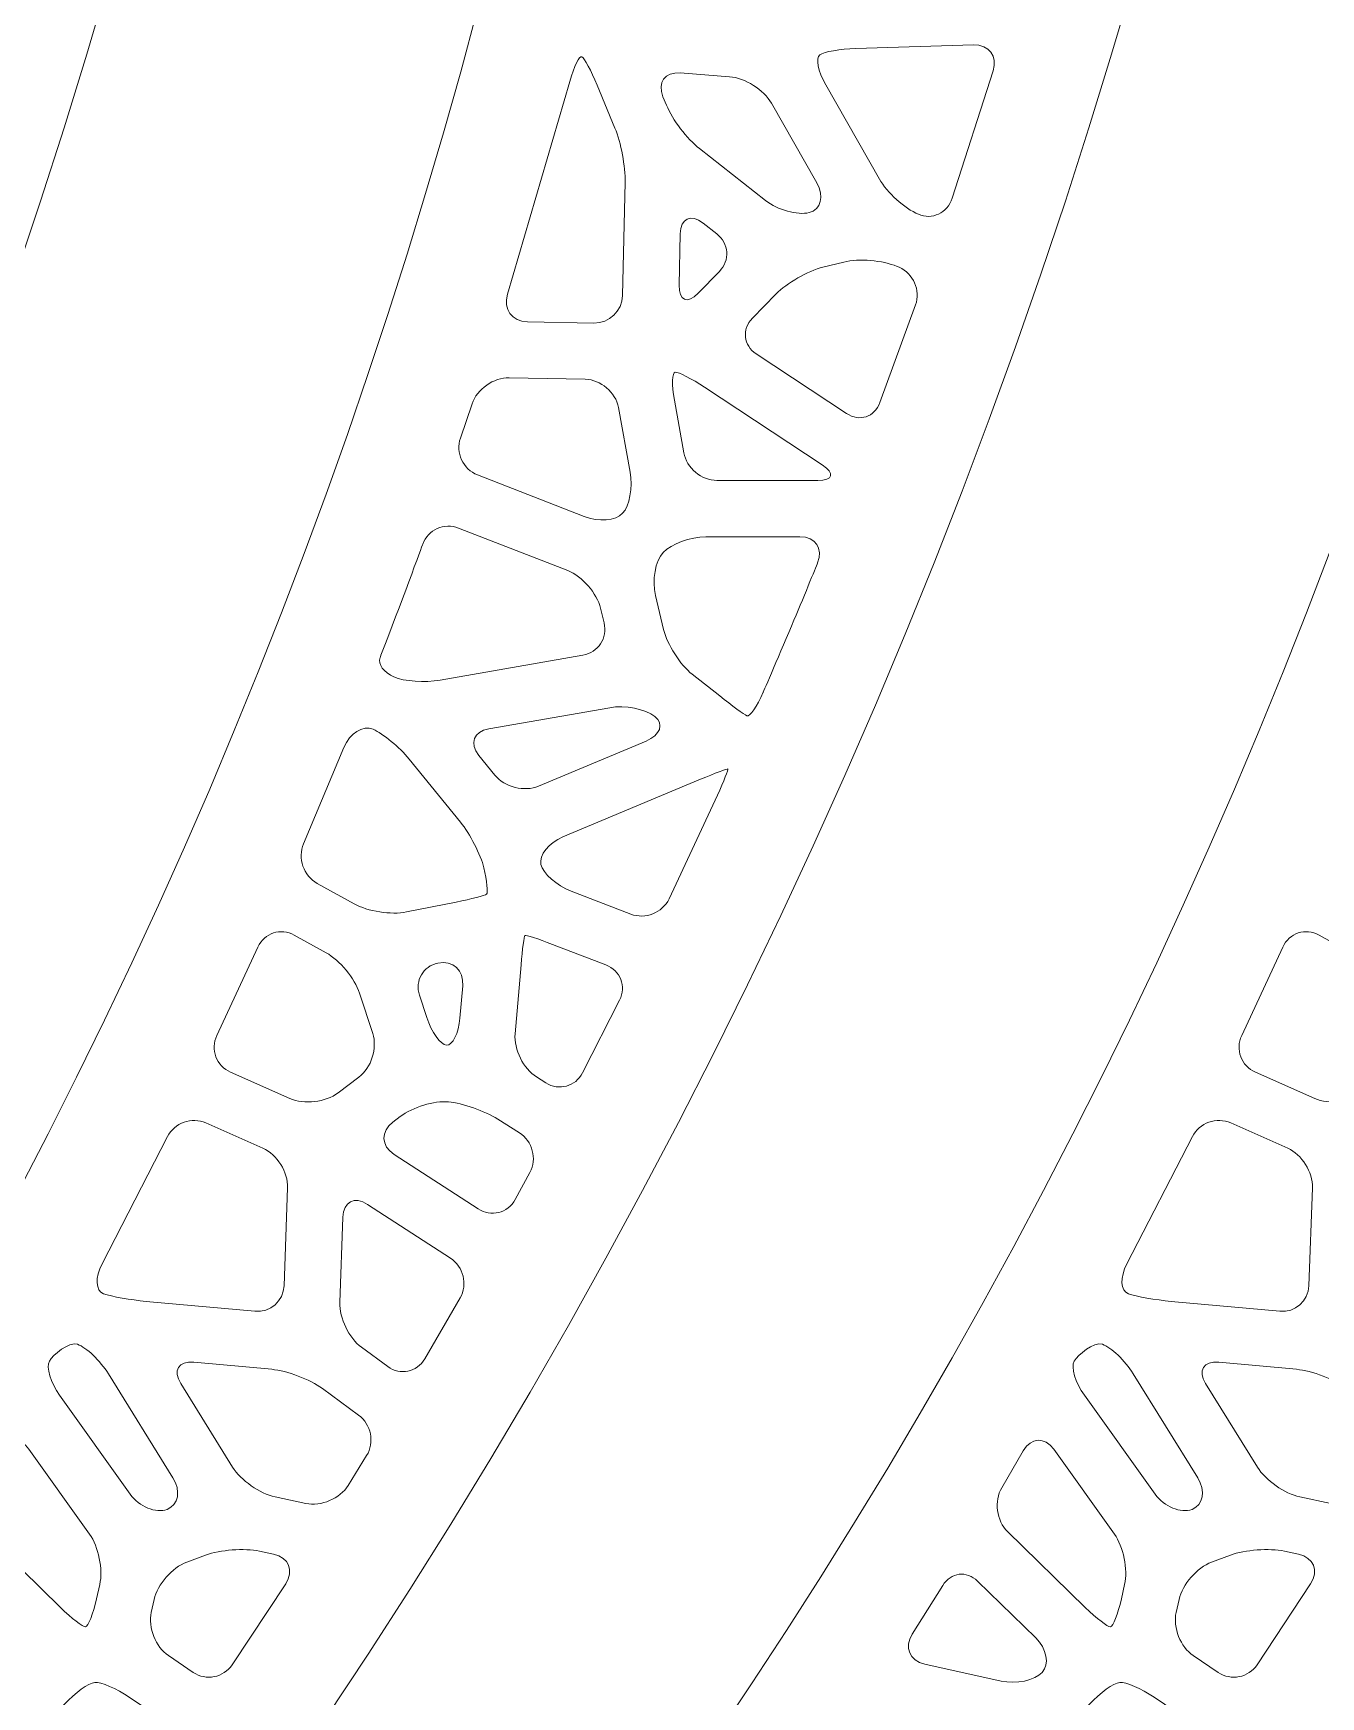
# Model space of a CAD drawing. Header units: inches. Extents: x 8 to 818, y -635 to -10.
# Drawn here: x 334.4 to 398.8, y -322.6 to -239.2 of the extents above; entities that cross this region are included whole.
import ezdxf

# ---------------------------------------------------------------- set-up
doc = ezdxf.new("R2010")
doc.units = ezdxf.units.IN
doc.header["$MEASUREMENT"] = 0
doc.layers.add('Calque 1', color=7, linetype='Continuous')

# ---------------------------------------------------------------- blocks, each defined once
blk = doc.blocks.new('block 5')
at = {"layer": 'Calque 1', "color": 179, "lineweight": 5, "true_color": 0x262425}
blk.add_open_spline([(550.889, -63.999), (550.889, -63.999), (561.842, -66.292), (561.842, -66.292), (562.383, -66.405), (562.729, -66.935), (562.616, -67.475), (562.616, -67.475), (562.411, -68.454), (562.411, -68.454), (562.298, -68.995), (561.768, -69.341), (561.228, -69.228), (561.228, -69.228), (552.23, -67.345), (552.23, -67.345), (604.222, -199.595), (546.038, -353.811), (414.189, -418.552), (414.189, -418.552), (419.09, -419.578), (419.09, -419.578), (419.631, -419.691), (419.977, -420.221), (419.864, -420.761), (419.864, -420.761), (419.659, -421.74), (419.659, -421.74), (419.546, -422.281), (419.016, -422.627), (418.476, -422.514), (418.476, -422.514), (409.743, -420.686), (409.743, -420.686), (406.948, -422), (404.124, -423.278), (401.265, -424.511), (397.328, -426.209), (395.389, -430.67), (396.874, -434.692), (396.874, -434.692), (396.929, -434.84), (396.929, -434.84), (398.464, -438.995), (403.078, -441.152), (407.231, -439.614), (573.997, -377.868), (652.863, -186.102), (579.311, -23.113), (574.795, -12.973), (561.902, -9.795), (551.349, -15.849), (551.349, -15.849), (551.349, -15.849), (551.349, -15.849), (540.775, -21.905), (536.399, -33.597), (540.846, -42.165), (544.544, -49.358), (547.885, -56.644), (550.889, -63.999)], degree=3, knots=[0, 0, 0, 0, 1, 1, 1, 2, 2, 2, 3, 3, 3, 4, 4, 4, 5, 5, 5, 6, 6, 6, 7, 7, 7, 8, 8, 8, 9, 9, 9, 10, 10, 10, 11, 11, 11, 12, 12, 12, 13, 13, 13, 14, 14, 14, 15, 15, 15, 16, 16, 16, 17, 17, 17, 18, 18, 18, 19, 19, 19, 20, 20, 20, 20], dxfattribs=at)
blk = doc.blocks.new('block 6')
at = {"layer": 'Calque 1', "color": 179, "lineweight": 5, "true_color": 0x262425}
blk.add_open_spline([(499.549, -63.999), (499.549, -63.999), (510.503, -66.292), (510.503, -66.292), (511.043, -66.405), (511.39, -66.935), (511.277, -67.475), (511.277, -67.475), (511.072, -68.454), (511.072, -68.454), (510.959, -68.995), (510.429, -69.341), (509.888, -69.228), (509.888, -69.228), (500.89, -67.345), (500.89, -67.345), (552.883, -199.595), (494.698, -353.811), (362.849, -418.552), (362.849, -418.552), (367.751, -419.578), (367.751, -419.578), (368.291, -419.691), (368.638, -420.221), (368.525, -420.761), (368.525, -420.761), (368.32, -421.74), (368.32, -421.74), (368.207, -422.281), (367.677, -422.627), (367.136, -422.514), (367.136, -422.514), (358.403, -420.686), (358.403, -420.686), (355.608, -422), (352.784, -423.278), (349.925, -424.511), (345.988, -426.209), (344.049, -430.67), (345.535, -434.692), (345.535, -434.692), (345.589, -434.84), (345.589, -434.84), (347.124, -438.995), (351.738, -441.152), (355.892, -439.614), (522.657, -377.868), (601.524, -186.102), (527.971, -23.113), (523.456, -12.973), (510.563, -9.795), (500.009, -15.849), (500.009, -15.849), (500.009, -15.849), (500.009, -15.849), (489.435, -21.905), (485.059, -33.597), (489.506, -42.165), (493.204, -49.358), (496.546, -56.644), (499.549, -63.999)], degree=3, knots=[0, 0, 0, 0, 1, 1, 1, 2, 2, 2, 3, 3, 3, 4, 4, 4, 5, 5, 5, 6, 6, 6, 7, 7, 7, 8, 8, 8, 9, 9, 9, 10, 10, 10, 11, 11, 11, 12, 12, 12, 13, 13, 13, 14, 14, 14, 15, 15, 15, 16, 16, 16, 17, 17, 17, 18, 18, 18, 19, 19, 19, 20, 20, 20, 20], dxfattribs=at)
blk = doc.blocks.new('block 7')
at = {"layer": 'Calque 1', "color": 179, "lineweight": 5, "true_color": 0x262425}
blk.add_open_spline([(448.21, -63.999), (448.21, -63.999), (459.163, -66.292), (459.163, -66.292), (459.704, -66.405), (460.05, -66.935), (459.937, -67.475), (459.937, -67.475), (459.732, -68.454), (459.732, -68.454), (459.619, -68.995), (459.089, -69.341), (458.548, -69.228), (458.548, -69.228), (449.551, -67.345), (449.551, -67.345), (501.543, -199.595), (443.358, -353.811), (311.51, -418.552), (311.51, -418.552), (316.411, -419.578), (316.411, -419.578), (316.952, -419.691), (317.298, -420.221), (317.185, -420.761), (317.185, -420.761), (316.98, -421.74), (316.98, -421.74), (316.867, -422.281), (316.337, -422.627), (315.796, -422.514), (315.796, -422.514), (307.064, -420.686), (307.064, -420.686), (304.268, -422), (301.445, -423.278), (298.585, -424.511), (294.649, -426.209), (292.71, -430.67), (294.195, -434.692), (294.195, -434.692), (294.25, -434.84), (294.25, -434.84), (295.784, -438.995), (300.398, -441.152), (304.552, -439.614), (471.317, -377.868), (550.184, -186.102), (476.631, -23.113), (472.116, -12.973), (459.223, -9.795), (448.669, -15.849), (448.669, -15.849), (448.669, -15.849), (448.669, -15.849), (438.096, -21.905), (433.719, -33.597), (438.167, -42.165), (441.864, -49.358), (445.206, -56.644), (448.21, -63.999)], degree=3, knots=[0, 0, 0, 0, 1, 1, 1, 2, 2, 2, 3, 3, 3, 4, 4, 4, 5, 5, 5, 6, 6, 6, 7, 7, 7, 8, 8, 8, 9, 9, 9, 10, 10, 10, 11, 11, 11, 12, 12, 12, 13, 13, 13, 14, 14, 14, 15, 15, 15, 16, 16, 16, 17, 17, 17, 18, 18, 18, 19, 19, 19, 20, 20, 20, 20], dxfattribs=at)
blk = doc.blocks.new('block 8')
at = {"layer": 'Calque 1', "color": 179, "lineweight": 5, "true_color": 0x262425}
for points, knots in [([(396.87, -63.999), (396.87, -63.999), (407.823, -66.292), (407.823, -66.292), (408.364, -66.405), (408.71, -66.935), (408.597, -67.475), (408.597, -67.475), (408.392, -68.454), (408.392, -68.454), (408.279, -68.995), (407.749, -69.341), (407.209, -69.228), (407.209, -69.228), (398.211, -67.345), (398.211, -67.345), (450.203, -199.595), (392.019, -353.811), (260.17, -418.552), (260.17, -418.552), (265.071, -419.578), (265.071, -419.578), (265.612, -419.691), (265.958, -420.221), (265.845, -420.761), (265.845, -420.761), (265.64, -421.74), (265.64, -421.74), (265.527, -422.281), (264.997, -422.627), (264.457, -422.514), (264.457, -422.514), (255.724, -420.686), (255.724, -420.686), (252.928, -422), (250.105, -423.278), (247.246, -424.511), (243.309, -426.209), (241.37, -430.67), (242.855, -434.692), (242.855, -434.692), (242.91, -434.84), (242.91, -434.84), (244.445, -438.995), (249.059, -441.152), (253.212, -439.614), (419.978, -377.868), (498.844, -186.102), (425.292, -23.113), (420.776, -12.973), (407.883, -9.795), (397.33, -15.849), (397.33, -15.849), (397.33, -15.849), (397.33, -15.849), (386.756, -21.905), (382.38, -33.597), (386.827, -42.165), (390.525, -49.358), (393.866, -56.644), (396.87, -63.999)], [0, 0, 0, 0, 1, 1, 1, 2, 2, 2, 3, 3, 3, 4, 4, 4, 5, 5, 5, 6, 6, 6, 7, 7, 7, 8, 8, 8, 9, 9, 9, 10, 10, 10, 11, 11, 11, 12, 12, 12, 13, 13, 13, 14, 14, 14, 15, 15, 15, 16, 16, 16, 17, 17, 17, 18, 18, 18, 19, 19, 19, 20, 20, 20, 20]), ([(400.367, -285.297), (401.046, -285.673), (401.798, -286.585), (402.039, -287.322), (402.039, -287.322), (402.696, -289.339), (402.696, -289.339), (402.937, -290.077), (402.627, -291.063), (402.007, -291.531), (402.007, -291.531), (400.961, -292.321), (400.961, -292.321), (400.341, -292.788), (399.254, -292.913), (398.544, -292.599), (398.544, -292.599), (395.577, -291.284), (395.577, -291.284), (394.868, -290.97), (394.558, -290.138), (394.89, -289.437), (394.89, -289.437), (396.946, -285.011), (396.946, -285.011), (397.269, -284.305), (398.088, -284.035), (398.767, -284.411), (398.767, -284.411), (400.367, -285.297), (400.367, -285.297)], [0, 0, 0, 0, 1, 1, 1, 2, 2, 2, 3, 3, 3, 4, 4, 4, 5, 5, 5, 6, 6, 6, 7, 7, 7, 8, 8, 8, 9, 9, 9, 10, 10, 10, 10]), ([(397.194, -295.087), (397.903, -295.402), (398.461, -296.294), (398.432, -297.069), (398.432, -297.069), (398.254, -301.979), (398.254, -301.979), (398.226, -302.754), (397.57, -303.331), (396.797, -303.261), (396.797, -303.261), (391.351, -302.766), (391.351, -302.766), (390.578, -302.696), (389.617, -302.523), (389.215, -302.383), (388.812, -302.242), (388.779, -301.566), (389.14, -300.879), (389.14, -300.879), (392.416, -294.512), (392.416, -294.512), (392.766, -293.819), (393.632, -293.509), (394.341, -293.823), (394.341, -293.823), (397.194, -295.087), (397.194, -295.087)], [0, 0, 0, 0, 1, 1, 1, 2, 2, 2, 3, 3, 3, 4, 4, 4, 5, 5, 5, 6, 6, 6, 7, 7, 7, 8, 8, 8, 9, 9, 9, 9]), ([(387.914, -304.918), (388.351, -305.071), (389.044, -305.735), (389.453, -306.394), (389.453, -306.394), (392.687, -311.605), (392.687, -311.605), (393.096, -312.264), (392.967, -312.977), (392.399, -313.188), (391.832, -313.399), (390.999, -313.055), (390.548, -312.423), (390.548, -312.423), (387.008, -307.468), (387.008, -307.468), (386.557, -306.837), (386.327, -306.069), (386.498, -305.763), (386.668, -305.457), (387.476, -304.765), (387.914, -304.918)], [0, 0, 0, 0, 1, 1, 1, 2, 2, 2, 3, 3, 3, 4, 4, 4, 5, 5, 5, 6, 6, 6, 7, 7, 7, 7]), ([(397.636, -306.171), (398.408, -306.241), (399.553, -306.674), (400.179, -307.133), (400.179, -307.133), (401.991, -308.46), (401.991, -308.46), (402.617, -308.919), (402.798, -309.835), (402.393, -310.497), (402.393, -310.497), (401.471, -311.989), (401.471, -311.989), (401.061, -312.648), (400.104, -313.055), (399.345, -312.893), (399.345, -312.893), (397.802, -312.564), (397.802, -312.564), (397.043, -312.402), (396.087, -311.73), (395.677, -311.071), (395.677, -311.071), (393.081, -306.888), (393.081, -306.888), (392.672, -306.229), (392.969, -305.747), (393.742, -305.817), (393.742, -305.817), (397.636, -306.171), (397.636, -306.171)], [0, 0, 0, 0, 1, 1, 1, 2, 2, 2, 3, 3, 3, 4, 4, 4, 5, 5, 5, 6, 6, 6, 7, 7, 7, 8, 8, 8, 9, 9, 9, 10, 10, 10, 10]), ([(388.512, -314.429), (388.963, -315.061), (389.194, -316.197), (389.024, -316.955), (389.024, -316.955), (388.863, -317.671), (388.863, -317.671), (388.694, -318.428), (388.444, -319.058), (388.31, -319.07), (388.175, -319.083), (387.61, -318.649), (387.055, -318.107), (387.055, -318.107), (383.158, -314.304), (383.158, -314.304), (382.603, -313.762), (382.471, -312.771), (382.866, -312.103), (382.866, -312.103), (383.948, -310.251), (383.948, -310.251), (384.337, -309.579), (385.024, -309.546), (385.475, -310.178), (385.475, -310.178), (388.512, -314.429), (388.512, -314.429)], [0, 0, 0, 0, 1, 1, 1, 2, 2, 2, 3, 3, 3, 4, 4, 4, 5, 5, 5, 6, 6, 6, 7, 7, 7, 8, 8, 8, 9, 9, 9, 9]), ([(397.732, -315.435), (398.491, -315.597), (398.766, -316.261), (398.342, -316.912), (398.342, -316.912), (395.66, -320.975), (395.66, -320.975), (395.228, -321.62), (394.349, -321.792), (393.705, -321.358), (393.705, -321.358), (392.464, -320.519), (392.464, -320.519), (391.821, -320.084), (391.433, -319.109), (391.603, -318.352), (391.603, -318.352), (391.748, -317.703), (391.748, -317.703), (391.918, -316.946), (392.652, -316.105), (393.379, -315.834), (393.379, -315.834), (394.324, -315.483), (394.324, -315.483), (395.052, -315.212), (396.268, -315.123), (397.027, -315.285), (397.027, -315.285), (397.732, -315.435), (397.732, -315.435)], [0, 0, 0, 0, 1, 1, 1, 2, 2, 2, 3, 3, 3, 4, 4, 4, 5, 5, 5, 6, 6, 6, 7, 7, 7, 8, 8, 8, 9, 9, 9, 10, 10, 10, 10]), ([(384.57, -319.626), (385.125, -320.168), (385.272, -320.946), (384.897, -321.355), (384.521, -321.764), (383.594, -321.961), (382.836, -321.793), (382.836, -321.793), (379.011, -320.943), (379.011, -320.943), (378.253, -320.775), (377.972, -320.1), (378.386, -319.443), (378.386, -319.443), (379.91, -317.001), (379.91, -317.001), (380.318, -316.341), (381.105, -316.244), (381.661, -316.786), (381.661, -316.786), (384.57, -319.626), (384.57, -319.626)], [0, 0, 0, 0, 1, 1, 1, 2, 2, 2, 3, 3, 3, 4, 4, 4, 5, 5, 5, 6, 6, 6, 7, 7, 7, 7]), ([(392.11, -323.686), (392.753, -324.12), (392.915, -324.996), (392.47, -325.632), (392.47, -325.632), (390.582, -328.302), (390.582, -328.302), (390.13, -328.933), (389.274, -329.042), (388.679, -328.544), (388.679, -328.544), (387.195, -327.302), (387.195, -327.302), (386.6, -326.804), (386.113, -325.903), (386.113, -325.299), (386.113, -324.696), (386.543, -323.735), (387.068, -323.164), (387.068, -323.164), (387.262, -322.953), (387.262, -322.953), (387.786, -322.381), (388.468, -321.89), (388.775, -321.862), (389.083, -321.833), (389.86, -322.166), (390.503, -322.6), (390.503, -322.6), (392.11, -323.686), (392.11, -323.686)], [0, 0, 0, 0, 1, 1, 1, 2, 2, 2, 3, 3, 3, 4, 4, 4, 5, 5, 5, 6, 6, 6, 7, 7, 7, 8, 8, 8, 9, 9, 9, 10, 10, 10, 10])]:
    blk.add_open_spline(points, degree=3, knots=knots, dxfattribs=at)
blk = doc.blocks.new('block 9')
at = {"layer": 'Calque 1', "color": 179, "lineweight": 5, "true_color": 0x262425}
for points, knots in [([(345.53, -63.999), (345.53, -63.999), (356.484, -66.292), (356.484, -66.292), (357.024, -66.405), (357.371, -66.935), (357.258, -67.475), (357.258, -67.475), (357.053, -68.454), (357.053, -68.454), (356.94, -68.995), (356.41, -69.341), (355.869, -69.228), (355.869, -69.228), (346.871, -67.345), (346.871, -67.345), (398.864, -199.595), (340.679, -353.811), (208.83, -418.552), (208.83, -418.552), (213.732, -419.578), (213.732, -419.578), (214.272, -419.691), (214.619, -420.221), (214.506, -420.761), (214.506, -420.761), (214.301, -421.74), (214.301, -421.74), (214.188, -422.281), (213.658, -422.627), (213.117, -422.514), (213.117, -422.514), (204.384, -420.686), (204.384, -420.686), (201.589, -422), (198.765, -423.278), (195.906, -424.511), (191.969, -426.209), (190.03, -430.67), (191.516, -434.692), (191.516, -434.692), (191.57, -434.84), (191.57, -434.84), (193.105, -438.995), (197.719, -441.152), (201.873, -439.614), (368.638, -377.868), (447.505, -186.102), (373.952, -23.113), (369.437, -12.973), (356.544, -9.795), (345.99, -15.849), (345.99, -15.849), (345.99, -15.849), (345.99, -15.849), (335.416, -21.905), (331.04, -33.597), (335.487, -42.165), (339.185, -49.358), (342.527, -56.644), (345.53, -63.999)], [0, 0, 0, 0, 1, 1, 1, 2, 2, 2, 3, 3, 3, 4, 4, 4, 5, 5, 5, 6, 6, 6, 7, 7, 7, 8, 8, 8, 9, 9, 9, 10, 10, 10, 11, 11, 11, 12, 12, 12, 13, 13, 13, 14, 14, 14, 15, 15, 15, 16, 16, 16, 17, 17, 17, 18, 18, 18, 19, 19, 19, 20, 20, 20, 20]), ([(381.449, -239.805), (382.225, -239.781), (382.67, -240.368), (382.438, -241.109), (382.438, -241.109), (380.387, -247.489), (380.387, -247.489), (380.143, -248.226), (379.38, -248.587), (378.691, -248.292), (378.001, -247.996), (377.123, -247.202), (376.739, -246.528), (376.739, -246.528), (374.051, -241.802), (374.051, -241.802), (373.667, -241.128), (373.531, -240.452), (373.749, -240.301), (373.967, -240.15), (374.78, -240.007), (375.555, -239.983), (375.555, -239.983), (381.449, -239.805), (381.449, -239.805)], [0, 0, 0, 0, 1, 1, 1, 2, 2, 2, 3, 3, 3, 4, 4, 4, 5, 5, 5, 6, 6, 6, 7, 7, 7, 8, 8, 8, 8]), ([(361.837, -240.393), (361.958, -240.46), (362.301, -241.102), (362.599, -241.818), (362.599, -241.818), (363.494, -243.972), (363.494, -243.972), (363.791, -244.689), (364.02, -245.91), (364.002, -246.686), (364.002, -246.686), (363.87, -252.363), (363.87, -252.363), (363.852, -253.139), (363.202, -253.761), (362.426, -253.745), (362.426, -253.745), (359.107, -253.677), (359.107, -253.677), (358.331, -253.661), (357.882, -253.04), (358.109, -252.298), (358.109, -252.298), (361.236, -241.63), (361.236, -241.63), (361.445, -240.883), (361.715, -240.326), (361.837, -240.393)], [0, 0, 0, 0, 1, 1, 1, 2, 2, 2, 3, 3, 3, 4, 4, 4, 5, 5, 5, 6, 6, 6, 7, 7, 7, 8, 8, 8, 9, 9, 9, 9]), ([(369.226, -241.395), (370, -241.454), (370.947, -242.055), (371.331, -242.729), (371.331, -242.729), (373.598, -246.714), (373.598, -246.714), (373.982, -247.389), (373.811, -248.06), (373.219, -248.206), (372.626, -248.351), (371.642, -248.078), (371.032, -247.599), (371.032, -247.599), (367.724, -245), (367.724, -245), (367.114, -244.52), (366.371, -243.541), (366.073, -242.825), (366.073, -242.825), (365.898, -242.404), (365.898, -242.404), (365.6, -241.687), (365.99, -241.149), (366.764, -241.208), (366.764, -241.208), (369.226, -241.395), (369.226, -241.395)], [0, 0, 0, 0, 1, 1, 1, 2, 2, 2, 3, 3, 3, 4, 4, 4, 5, 5, 5, 6, 6, 6, 7, 7, 7, 8, 8, 8, 9, 9, 9, 9]), ([(368.595, -249.274), (369.206, -249.753), (369.262, -250.6), (368.721, -251.156), (368.721, -251.156), (367.656, -252.249), (367.656, -252.249), (367.115, -252.805), (366.687, -252.626), (366.705, -251.85), (366.705, -251.85), (366.765, -249.272), (366.765, -249.272), (366.783, -248.496), (367.297, -248.254), (367.907, -248.733), (367.907, -248.733), (368.595, -249.274), (368.595, -249.274)], [0, 0, 0, 0, 1, 1, 1, 2, 2, 2, 3, 3, 3, 4, 4, 4, 5, 5, 5, 6, 6, 6, 6]), ([(377.726, -250.949), (378.44, -251.255), (378.81, -252.103), (378.549, -252.834), (378.549, -252.834), (376.766, -257.728), (376.766, -257.728), (376.496, -258.456), (375.745, -258.701), (375.097, -258.274), (375.097, -258.274), (370.572, -255.287), (370.572, -255.287), (369.924, -254.86), (369.837, -254.055), (370.379, -253.499), (370.379, -253.499), (371.556, -252.29), (371.556, -252.29), (372.097, -251.734), (373.157, -251.127), (373.91, -250.942), (373.91, -250.942), (374.954, -250.685), (374.954, -250.685), (375.707, -250.499), (376.908, -250.598), (377.621, -250.904), (377.621, -250.904), (377.726, -250.949), (377.726, -250.949)], [0, 0, 0, 0, 1, 1, 1, 2, 2, 2, 3, 3, 3, 4, 4, 4, 5, 5, 5, 6, 6, 6, 7, 7, 7, 8, 8, 8, 9, 9, 9, 10, 10, 10, 10]), ([(362.005, -256.559), (362.781, -256.575), (363.528, -257.213), (363.666, -257.977), (363.666, -257.977), (364.248, -261.212), (364.248, -261.212), (364.386, -261.976), (364.219, -262.905), (363.877, -263.276), (363.536, -263.647), (362.665, -263.719), (361.942, -263.437), (361.942, -263.437), (356.604, -261.352), (356.604, -261.352), (355.881, -261.069), (355.497, -260.238), (355.75, -259.504), (355.75, -259.504), (356.334, -257.789), (356.334, -257.789), (356.581, -257.053), (357.418, -256.465), (358.194, -256.481), (358.194, -256.481), (362.005, -256.559), (362.005, -256.559)], [0, 0, 0, 0, 1, 1, 1, 2, 2, 2, 3, 3, 3, 4, 4, 4, 5, 5, 5, 6, 6, 6, 7, 7, 7, 8, 8, 8, 9, 9, 9, 9]), ([(373.88, -260.852), (374.528, -261.28), (374.423, -261.63), (373.647, -261.63), (373.647, -261.63), (368.602, -261.63), (368.602, -261.63), (367.826, -261.63), (367.078, -261.005), (366.941, -260.241), (366.941, -260.241), (366.467, -257.606), (366.467, -257.606), (366.329, -256.842), (366.349, -256.21), (366.512, -256.2), (366.674, -256.191), (367.337, -256.533), (367.984, -256.961), (367.984, -256.961), (373.88, -260.852), (373.88, -260.852)], [0, 0, 0, 0, 1, 1, 1, 2, 2, 2, 3, 3, 3, 4, 4, 4, 5, 5, 5, 6, 6, 6, 7, 7, 7, 7]), ([(361.128, -266.148), (361.851, -266.431), (362.59, -267.279), (362.771, -268.034), (362.771, -268.034), (362.948, -268.77), (362.948, -268.77), (363.129, -269.524), (362.652, -270.251), (361.887, -270.384), (361.887, -270.384), (354.734, -271.633), (354.734, -271.633), (353.969, -271.767), (352.929, -271.697), (352.422, -271.477), (351.915, -271.258), (351.601, -270.822), (351.725, -270.509), (351.725, -270.509), (351.725, -270.509), (351.835, -270.223), (352.676, -268.059), (353.861, -264.824), (353.861, -264.824), (354.128, -264.096), (354.938, -263.731), (355.661, -264.013), (355.661, -264.013), (361.128, -266.148), (361.128, -266.148)], [0, 0, 0, 0, 1, 1, 1, 2, 2, 2, 3, 3, 3, 4, 4, 4, 5, 5, 5, 6, 6, 6, 7, 7, 7, 8, 8, 8, 9, 9, 9, 10, 10, 10, 10]), ([(372.759, -264.452), (373.535, -264.452), (373.932, -265.041), (373.641, -265.76), (373.641, -265.76), (373.019, -267.3), (372.46, -268.636), (371.798, -270.218), (370.919, -272.242), (370.919, -272.242), (370.61, -272.954), (370.242, -273.484), (370.102, -273.421), (369.961, -273.357), (369.348, -272.911), (368.739, -272.429), (368.739, -272.429), (367.365, -271.344), (367.365, -271.344), (366.756, -270.863), (366.11, -269.852), (365.929, -269.097), (365.929, -269.097), (365.519, -267.39), (365.519, -267.39), (365.338, -266.635), (365.514, -265.665), (365.91, -265.235), (366.306, -264.804), (367.265, -264.452), (368.041, -264.452), (368.041, -264.452), (372.759, -264.452), (372.759, -264.452)], [0, 0, 0, 0, 1, 1, 1, 2, 2, 2, 3, 3, 3, 4, 4, 4, 5, 5, 5, 6, 6, 6, 7, 7, 7, 8, 8, 8, 9, 9, 9, 10, 10, 10, 11, 11, 11, 11]), ([(365.487, -273.457), (365.964, -273.833), (365.768, -274.387), (365.052, -274.687), (365.052, -274.687), (359.669, -276.945), (359.669, -276.945), (358.953, -277.245), (357.967, -276.998), (357.477, -276.396), (357.477, -276.396), (356.675, -275.409), (356.675, -275.409), (356.185, -274.807), (356.41, -274.206), (357.174, -274.072), (357.174, -274.072), (363.23, -273.015), (363.23, -273.015), (363.995, -272.881), (365.011, -273.08), (365.487, -273.457)], [0, 0, 0, 0, 1, 1, 1, 2, 2, 2, 3, 3, 3, 4, 4, 4, 5, 5, 5, 6, 6, 6, 7, 7, 7, 7]), ([(351.374, -274.099), (351.88, -274.318), (352.695, -274.99), (353.185, -275.592), (353.185, -275.592), (355.75, -278.745), (355.75, -278.745), (356.24, -279.347), (356.768, -280.378), (356.923, -281.037), (357.079, -281.695), (357.141, -282.289), (357.061, -282.356), (356.982, -282.424), (356.294, -282.604), (355.533, -282.756), (355.533, -282.756), (353.046, -283.253), (353.046, -283.253), (352.284, -283.406), (351.106, -283.223), (350.427, -282.846), (350.427, -282.846), (348.573, -281.819), (348.573, -281.819), (347.894, -281.443), (347.588, -280.552), (347.893, -279.838), (347.893, -279.838), (349.918, -275.007), (349.918, -275.007), (350.213, -274.289), (350.869, -273.881), (351.374, -274.099)], [0, 0, 0, 0, 1, 1, 1, 2, 2, 2, 3, 3, 3, 4, 4, 4, 5, 5, 5, 6, 6, 6, 7, 7, 7, 8, 8, 8, 9, 9, 9, 10, 10, 10, 11, 11, 11, 11]), ([(369.147, -276.087), (369.182, -276.103), (368.947, -276.694), (368.624, -277.399), (368.624, -277.399), (366.203, -282.593), (366.203, -282.593), (365.87, -283.295), (365.005, -283.64), (364.281, -283.36), (364.281, -283.36), (361.297, -282.209), (361.297, -282.209), (360.573, -281.93), (359.892, -281.327), (359.784, -280.87), (359.676, -280.413), (360.173, -279.794), (360.889, -279.494), (360.889, -279.494), (367.781, -276.603), (367.781, -276.603), (368.497, -276.303), (369.112, -276.071), (369.147, -276.087)], [0, 0, 0, 0, 1, 1, 1, 2, 2, 2, 3, 3, 3, 4, 4, 4, 5, 5, 5, 6, 6, 6, 7, 7, 7, 8, 8, 8, 8]), ([(349.027, -285.297), (349.706, -285.673), (350.458, -286.585), (350.699, -287.322), (350.699, -287.322), (351.357, -289.339), (351.357, -289.339), (351.597, -290.077), (351.287, -291.063), (350.668, -291.531), (350.668, -291.531), (349.621, -292.321), (349.621, -292.321), (349.002, -292.788), (347.914, -292.913), (347.205, -292.599), (347.205, -292.599), (344.238, -291.284), (344.238, -291.284), (343.528, -290.97), (343.219, -290.138), (343.55, -289.437), (343.55, -289.437), (345.607, -285.011), (345.607, -285.011), (345.929, -284.305), (346.748, -284.035), (347.427, -284.411), (347.427, -284.411), (349.027, -285.297), (349.027, -285.297)], [0, 0, 0, 0, 1, 1, 1, 2, 2, 2, 3, 3, 3, 4, 4, 4, 5, 5, 5, 6, 6, 6, 7, 7, 7, 8, 8, 8, 9, 9, 9, 10, 10, 10, 10]), ([(363.037, -285.906), (363.761, -286.185), (364.069, -286.981), (363.721, -287.675), (363.721, -287.675), (361.869, -291.314), (361.869, -291.314), (361.514, -292.004), (360.686, -292.23), (360.029, -291.816), (360.029, -291.816), (359.563, -291.522), (359.563, -291.522), (358.907, -291.108), (358.424, -290.136), (358.49, -289.363), (358.49, -289.363), (358.788, -285.897), (358.788, -285.897), (358.854, -285.123), (358.94, -284.463), (358.98, -284.43), (359.02, -284.396), (359.645, -284.597), (360.369, -284.876), (360.369, -284.876), (363.037, -285.906), (363.037, -285.906)], [0, 0, 0, 0, 1, 1, 1, 2, 2, 2, 3, 3, 3, 4, 4, 4, 5, 5, 5, 6, 6, 6, 7, 7, 7, 8, 8, 8, 9, 9, 9, 9]), ([(355.726, -288.568), (355.66, -289.342), (355.357, -289.952), (355.053, -289.926), (354.749, -289.899), (354.304, -289.273), (354.063, -288.535), (354.063, -288.535), (353.702, -287.429), (353.702, -287.429), (353.462, -286.691), (353.877, -285.965), (354.625, -285.816), (355.373, -285.666), (355.931, -286.176), (355.865, -286.949), (355.865, -286.949), (355.726, -288.568), (355.726, -288.568)], [0, 0, 0, 0, 1, 1, 1, 2, 2, 2, 3, 3, 3, 4, 4, 4, 5, 5, 5, 6, 6, 6, 6]), ([(355.146, -292.767), (355.85, -292.829), (356.964, -293.219), (357.62, -293.633), (357.62, -293.633), (358.706, -294.318), (358.706, -294.318), (359.362, -294.732), (359.598, -295.629), (359.23, -296.312), (359.23, -296.312), (358.495, -297.662), (358.495, -297.662), (358.122, -298.343), (357.284, -298.554), (356.633, -298.132), (356.633, -298.132), (352.425, -295.402), (352.425, -295.402), (351.774, -294.98), (351.748, -294.252), (352.367, -293.784), (352.367, -293.784), (352.738, -293.504), (352.738, -293.504), (353.358, -293.036), (354.441, -292.705), (355.146, -292.767)], [0, 0, 0, 0, 1, 1, 1, 2, 2, 2, 3, 3, 3, 4, 4, 4, 5, 5, 5, 6, 6, 6, 7, 7, 7, 8, 8, 8, 9, 9, 9, 9]), ([(345.854, -295.087), (346.564, -295.402), (347.121, -296.294), (347.093, -297.069), (347.093, -297.069), (346.914, -301.979), (346.914, -301.979), (346.886, -302.754), (346.231, -303.331), (345.458, -303.261), (345.458, -303.261), (340.011, -302.766), (340.011, -302.766), (339.238, -302.696), (338.277, -302.523), (337.875, -302.383), (337.473, -302.242), (337.439, -301.566), (337.8, -300.879), (337.8, -300.879), (341.077, -294.512), (341.077, -294.512), (341.426, -293.819), (342.292, -293.509), (343.002, -293.823), (343.002, -293.823), (345.854, -295.087), (345.854, -295.087)], [0, 0, 0, 0, 1, 1, 1, 2, 2, 2, 3, 3, 3, 4, 4, 4, 5, 5, 5, 6, 6, 6, 7, 7, 7, 8, 8, 8, 9, 9, 9, 9]), ([(355.252, -300.6), (355.903, -301.022), (356.12, -301.919), (355.734, -302.592), (355.734, -302.592), (353.963, -305.647), (353.963, -305.647), (353.57, -306.316), (352.736, -306.489), (352.11, -306.03), (352.11, -306.03), (350.795, -305.066), (350.795, -305.066), (350.169, -304.608), (349.679, -303.598), (349.708, -302.822), (349.708, -302.822), (349.863, -298.548), (349.863, -298.548), (349.891, -297.772), (350.447, -297.483), (351.098, -297.905), (351.098, -297.905), (355.252, -300.6), (355.252, -300.6)], [0, 0, 0, 0, 1, 1, 1, 2, 2, 2, 3, 3, 3, 4, 4, 4, 5, 5, 5, 6, 6, 6, 7, 7, 7, 8, 8, 8, 8]), ([(336.574, -304.918), (337.011, -305.071), (337.704, -305.735), (338.113, -306.394), (338.113, -306.394), (341.347, -311.605), (341.347, -311.605), (341.757, -312.264), (341.627, -312.977), (341.06, -313.188), (340.492, -313.399), (339.659, -313.055), (339.208, -312.423), (339.208, -312.423), (335.669, -307.468), (335.669, -307.468), (335.217, -306.837), (334.988, -306.069), (335.158, -305.763), (335.329, -305.457), (336.137, -304.765), (336.574, -304.918)], [0, 0, 0, 0, 1, 1, 1, 2, 2, 2, 3, 3, 3, 4, 4, 4, 5, 5, 5, 6, 6, 6, 7, 7, 7, 7]), ([(346.296, -306.171), (347.069, -306.241), (348.213, -306.674), (348.839, -307.133), (348.839, -307.133), (350.651, -308.46), (350.651, -308.46), (351.277, -308.919), (351.458, -309.835), (351.053, -310.497), (351.053, -310.497), (350.132, -311.989), (350.132, -311.989), (349.721, -312.648), (348.765, -313.055), (348.006, -312.893), (348.006, -312.893), (346.462, -312.564), (346.462, -312.564), (345.703, -312.402), (344.747, -311.73), (344.338, -311.071), (344.338, -311.071), (341.741, -306.888), (341.741, -306.888), (341.332, -306.229), (341.63, -305.747), (342.402, -305.817), (342.402, -305.817), (346.296, -306.171), (346.296, -306.171)], [0, 0, 0, 0, 1, 1, 1, 2, 2, 2, 3, 3, 3, 4, 4, 4, 5, 5, 5, 6, 6, 6, 7, 7, 7, 8, 8, 8, 9, 9, 9, 10, 10, 10, 10]), ([(337.173, -314.429), (337.624, -315.061), (337.854, -316.197), (337.684, -316.955), (337.684, -316.955), (337.524, -317.671), (337.524, -317.671), (337.354, -318.428), (337.105, -319.058), (336.97, -319.07), (336.835, -319.083), (336.27, -318.649), (335.715, -318.107), (335.715, -318.107), (331.819, -314.304), (331.819, -314.304), (331.263, -313.762), (331.132, -312.771), (331.526, -312.103), (331.526, -312.103), (332.609, -310.251), (332.609, -310.251), (332.997, -309.579), (333.685, -309.546), (334.136, -310.178), (334.136, -310.178), (337.173, -314.429), (337.173, -314.429)], [0, 0, 0, 0, 1, 1, 1, 2, 2, 2, 3, 3, 3, 4, 4, 4, 5, 5, 5, 6, 6, 6, 7, 7, 7, 8, 8, 8, 9, 9, 9, 9]), ([(346.392, -315.435), (347.151, -315.597), (347.426, -316.261), (347.002, -316.912), (347.002, -316.912), (344.32, -320.975), (344.32, -320.975), (343.888, -321.62), (343.009, -321.792), (342.366, -321.358), (342.366, -321.358), (341.124, -320.519), (341.124, -320.519), (340.481, -320.084), (340.094, -319.109), (340.263, -318.352), (340.263, -318.352), (340.409, -317.703), (340.409, -317.703), (340.578, -316.946), (341.312, -316.105), (342.04, -315.834), (342.04, -315.834), (342.985, -315.483), (342.985, -315.483), (343.712, -315.212), (344.928, -315.123), (345.687, -315.285), (345.687, -315.285), (346.392, -315.435), (346.392, -315.435)], [0, 0, 0, 0, 1, 1, 1, 2, 2, 2, 3, 3, 3, 4, 4, 4, 5, 5, 5, 6, 6, 6, 7, 7, 7, 8, 8, 8, 9, 9, 9, 10, 10, 10, 10]), ([(340.77, -323.686), (341.413, -324.12), (341.575, -324.996), (341.13, -325.632), (341.13, -325.632), (339.242, -328.302), (339.242, -328.302), (338.791, -328.933), (337.935, -329.042), (337.339, -328.544), (337.339, -328.544), (335.856, -327.302), (335.856, -327.302), (335.26, -326.804), (334.774, -325.903), (334.774, -325.299), (334.774, -324.696), (335.203, -323.735), (335.728, -323.164), (335.728, -323.164), (335.922, -322.953), (335.922, -322.953), (336.447, -322.381), (337.128, -321.89), (337.435, -321.862), (337.743, -321.833), (338.521, -322.166), (339.164, -322.6), (339.164, -322.6), (340.77, -323.686), (340.77, -323.686)], [0, 0, 0, 0, 1, 1, 1, 2, 2, 2, 3, 3, 3, 4, 4, 4, 5, 5, 5, 6, 6, 6, 7, 7, 7, 8, 8, 8, 9, 9, 9, 10, 10, 10, 10])]:
    blk.add_open_spline(points, degree=3, knots=knots, dxfattribs=at)
blk = doc.blocks.new('block 10')
at = {"layer": 'Calque 1', "color": 179, "lineweight": 5, "true_color": 0x262425}
blk.add_open_spline([(294.191, -63.999), (294.191, -63.999), (305.144, -66.292), (305.144, -66.292), (305.685, -66.405), (306.031, -66.935), (305.918, -67.475), (305.918, -67.475), (305.713, -68.454), (305.713, -68.454), (305.6, -68.995), (305.07, -69.341), (304.529, -69.228), (304.529, -69.228), (295.531, -67.345), (295.531, -67.345), (347.524, -199.595), (289.339, -353.811), (157.491, -418.552), (157.491, -418.552), (162.392, -419.578), (162.392, -419.578), (162.933, -419.691), (163.279, -420.221), (163.166, -420.761), (163.166, -420.761), (162.961, -421.74), (162.961, -421.74), (162.848, -422.281), (162.318, -422.627), (161.777, -422.514), (161.777, -422.514), (153.044, -420.686), (153.044, -420.686), (150.249, -422), (147.426, -423.278), (144.566, -424.511), (140.63, -426.209), (138.691, -430.67), (140.176, -434.692), (140.176, -434.692), (140.231, -434.84), (140.231, -434.84), (141.765, -438.995), (146.379, -441.152), (150.533, -439.614), (317.298, -377.868), (396.165, -186.102), (322.612, -23.113), (318.097, -12.973), (305.204, -9.795), (294.65, -15.849), (294.65, -15.849), (294.65, -15.849), (294.65, -15.849), (284.077, -21.905), (279.7, -33.597), (284.148, -42.165), (287.845, -49.358), (291.187, -56.644), (294.191, -63.999)], degree=3, knots=[0, 0, 0, 0, 1, 1, 1, 2, 2, 2, 3, 3, 3, 4, 4, 4, 5, 5, 5, 6, 6, 6, 7, 7, 7, 8, 8, 8, 9, 9, 9, 10, 10, 10, 11, 11, 11, 12, 12, 12, 13, 13, 13, 14, 14, 14, 15, 15, 15, 16, 16, 16, 17, 17, 17, 18, 18, 18, 19, 19, 19, 20, 20, 20, 20], dxfattribs=at)

msp = doc.modelspace()

# ---------------------------------------------------------------- block references
at = {"layer": 'Calque 1'}
for name in ['block 10', 'block 9', 'block 8', 'block 7', 'block 6', 'block 5']:
    msp.add_blockref(name, (0, 0), dxfattribs=at)

doc.saveas('drawing.dxf')
